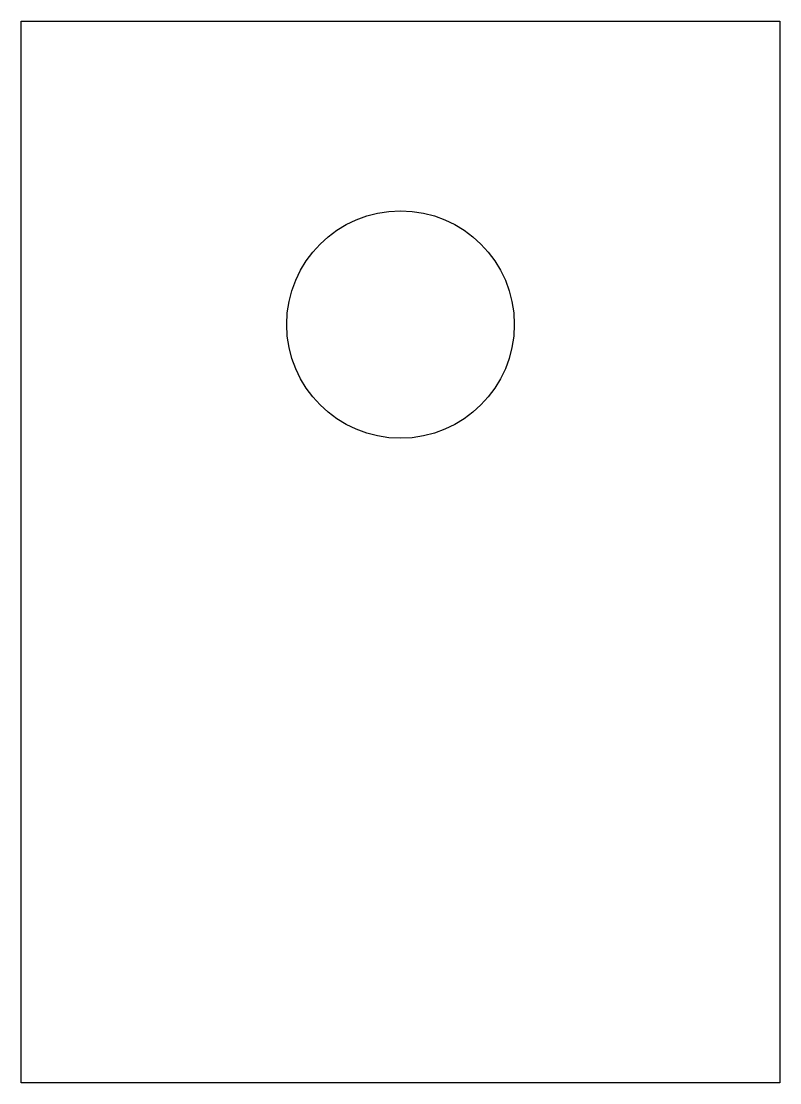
# Model space of a CAD drawing. Header units: inches. Extents: x 83.55 to 88.55, y 75.81 to 82.81.
import ezdxf

# ---------------------------------------------------------------- set-up
doc = ezdxf.new("R2010")
doc.units = ezdxf.units.IN
doc.header["$MEASUREMENT"] = 0
doc.layers.add('COVER', color=3, linetype='Continuous')

msp = doc.modelspace()

# ---------------------------------------------------------------- linework, layer by layer
at = {"layer": 'COVER'}
msp.add_lwpolyline([(83.5486, 82.8064), (88.5486, 82.8064), (88.5486, 75.8064), (83.5486, 75.8064)], close=True, dxfattribs=at)
msp.add_circle((86.0486, 80.8064), 0.75, dxfattribs=at)

doc.saveas('drawing.dxf')
